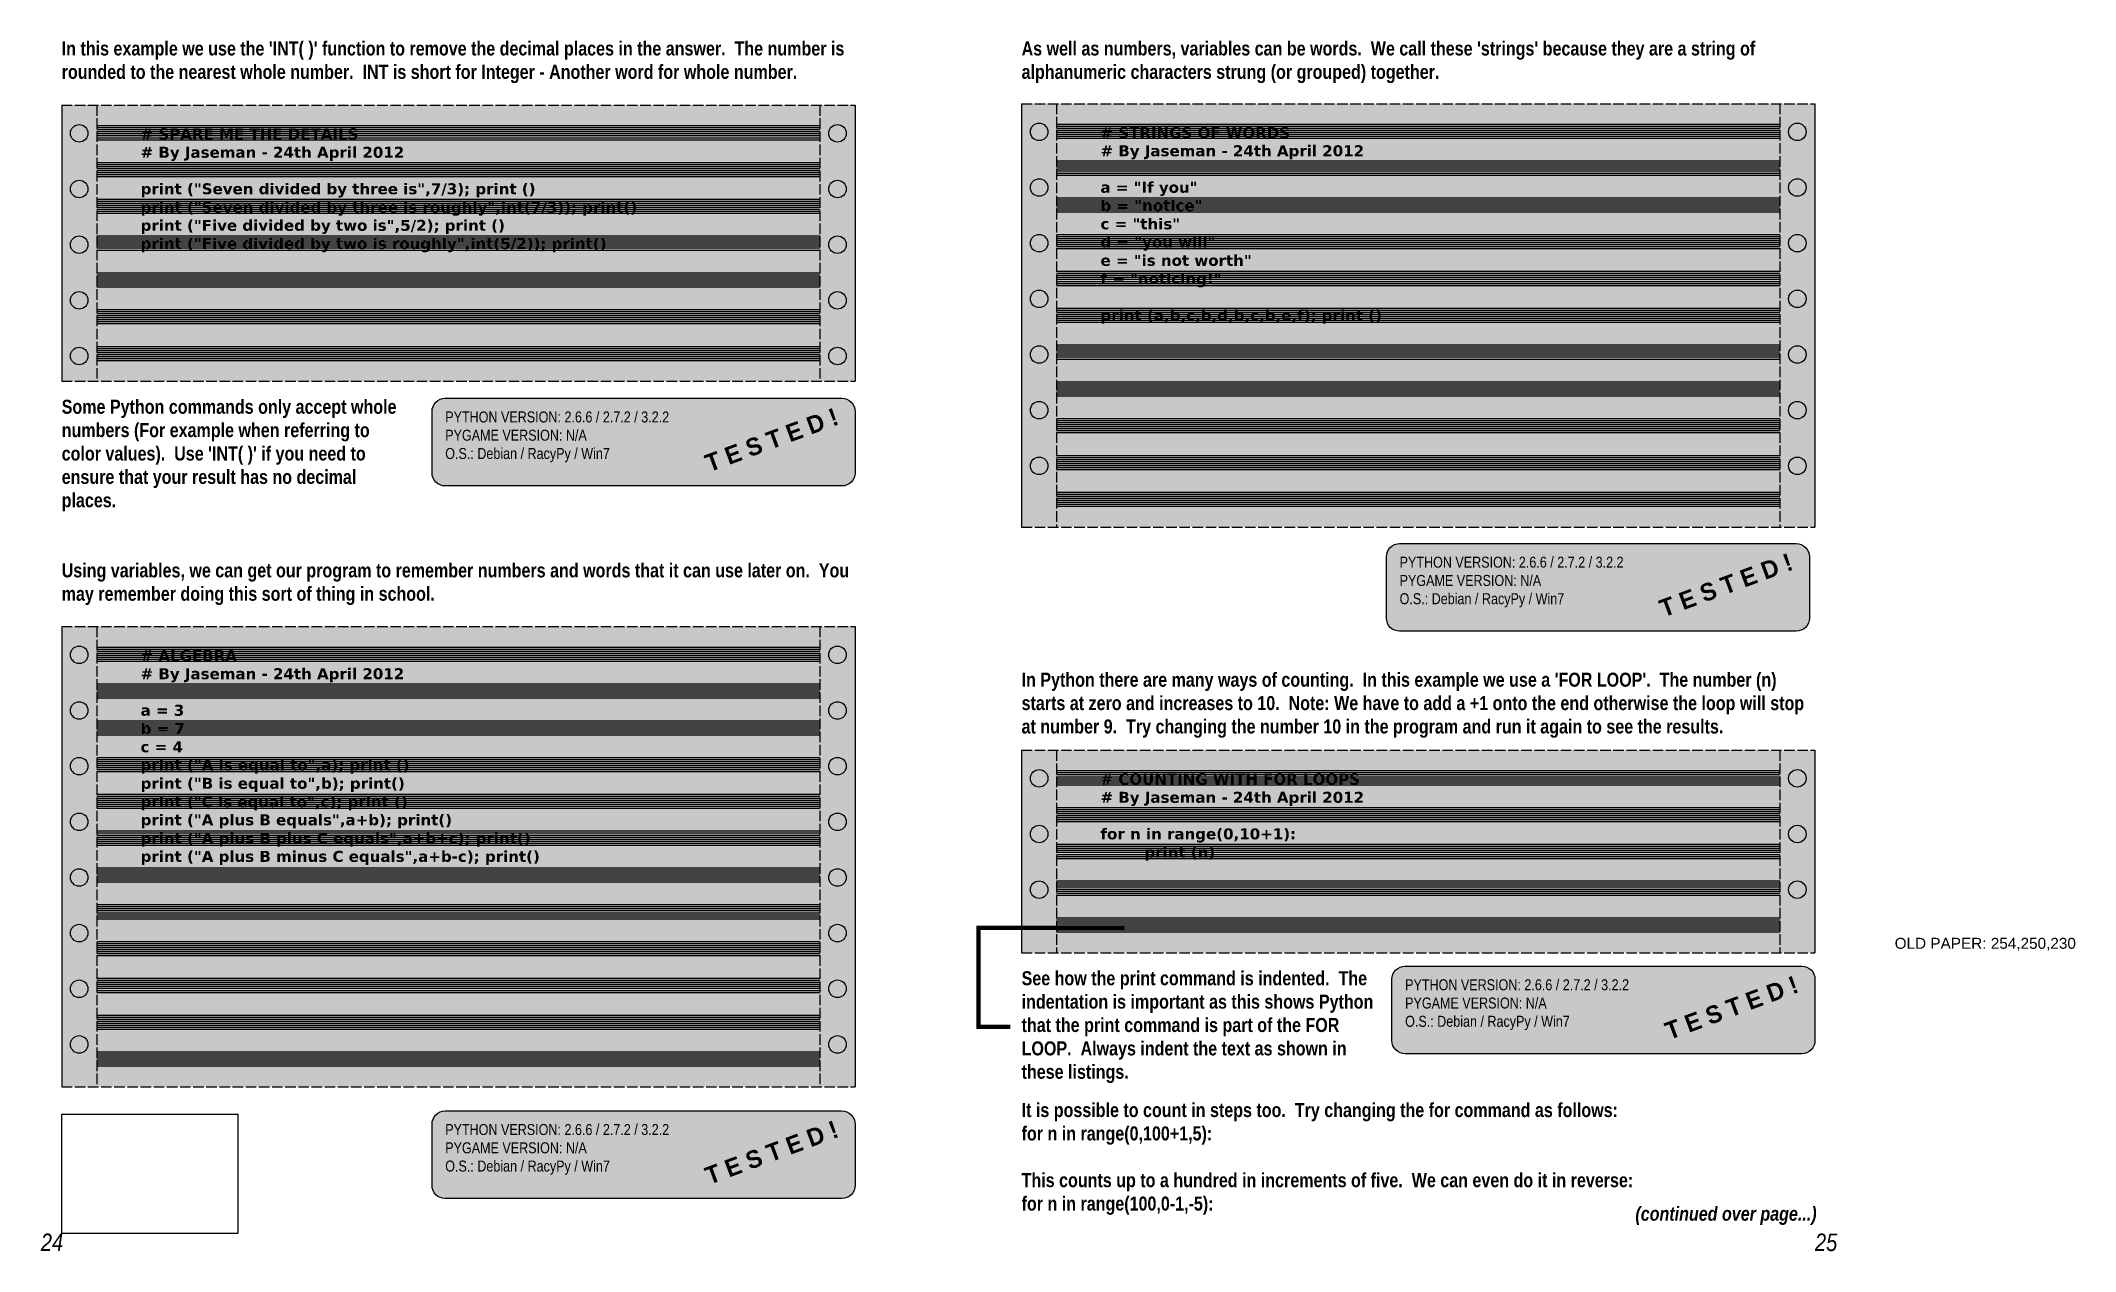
# Model space of a CAD drawing. Header units: millimetres. Extents: x 744 to 1208, y 6 to 282.
import ezdxf

# ---------------------------------------------------------------- set-up
doc = ezdxf.new("R2010")
doc.units = ezdxf.units.MM
doc.header["$LTSCALE"] = 0.2
doc.linetypes.add('ACAD_ISO02W100', pattern=[15, 12, -3])
for name, color, linetype in [('Background Fill', 3, 'Continuous'), ('Images', 7, 'Continuous'), ('Text', 7, 'Continuous')]:
    doc.layers.add(name, color=color, linetype=linetype)
doc.styles.get("Standard").update_dxf_attribs({"font": 'arial.ttf'})
picture_1 = doc.add_image_def('image1.png', size_in_pixel=(512, 347))

msp = doc.modelspace()

# ---------------------------------------------------------------- hatches: boundary and pattern name
at = {"true_color": 0xfefae6}
h = msp.add_hatch(color=7, dxfattribs=at)
h.dxf.hatch_style = 1
h.paths.add_polyline_path([(756.56, 148.48), (748.56, 148.48), (748.56, 43.48), (756.56, 43.48)])
h.paths.add_polyline_path([(754.56, 103.95, -1), (750.56, 103.95, -1)], flags=16)
h.paths.add_polyline_path([(750.56, 116.65, -1), (754.56, 116.65, -1)], flags=16)
h.paths.add_polyline_path([(754.56, 91.25, -1), (750.56, 91.25, -1)], flags=16)
h.paths.add_polyline_path([(750.56, 129.35, -1), (754.56, 129.35, -1)], flags=16)
h.paths.add_polyline_path([(754.56, 78.55, -1), (750.56, 78.55, -1)], flags=16)
h.paths.add_polyline_path([(750.56, 142.05, -1), (754.56, 142.05, -1)], flags=16)
h.paths.add_polyline_path([(754.56, 65.85, -1), (750.56, 65.85, -1)], flags=16)
h.paths.add_polyline_path([(754.56, 53.15, -1), (750.56, 53.15, -1)], flags=16)
h.paths.add_polyline_path([(921.56, 43.48), (929.56, 43.48), (929.56, 148.48), (921.56, 148.48)])
h.paths.add_polyline_path([(923.56, 116.65, -1), (927.56, 116.65, -1)], flags=16)
h.paths.add_polyline_path([(927.56, 103.95, -1), (923.56, 103.95, -1)], flags=16)
h.paths.add_polyline_path([(923.56, 129.35, -1), (927.56, 129.35, -1)], flags=16)
h.paths.add_polyline_path([(927.56, 91.25, -1), (923.56, 91.25, -1)], flags=16)
h.paths.add_polyline_path([(923.56, 142.05, -1), (927.56, 142.05, -1)], flags=16)
h.paths.add_polyline_path([(927.56, 78.55, -1), (923.56, 78.55, -1)], flags=16)
h.paths.add_polyline_path([(927.56, 65.85, -1), (923.56, 65.85, -1)], flags=16)
h.paths.add_polyline_path([(927.56, 53.15, -1), (923.56, 53.15, -1)], flags=16)
at = {"layer": 'Background Fill', "true_color": 0xfefae6}
h = msp.add_hatch(color=7, dxfattribs=at)
h.dxf.hatch_style = 1
h.paths.add_polyline_path([(748.56, 204.46), (756.56, 204.46), (756.56, 267.46), (748.56, 267.46)])
h.paths.add_polyline_path([(754.56, 248.33, -1), (750.56, 248.33, -1)], flags=16)
h.paths.add_polyline_path([(750.56, 261.03, -1), (754.56, 261.03, -1)], flags=16)
h.paths.add_polyline_path([(754.56, 235.63, -1), (750.56, 235.63, -1)], flags=16)
h.paths.add_polyline_path([(754.56, 222.93, -1), (750.56, 222.93, -1)], flags=16)
h.paths.add_polyline_path([(754.56, 210.23, -1), (750.56, 210.23, -1)], flags=16)
h.paths.add_polyline_path([(929.56, 267.46), (921.56, 267.46), (921.56, 204.46), (929.56, 204.46)])
h.paths.add_polyline_path([(923.56, 261.03, -1), (927.56, 261.03, -1)], flags=16)
h.paths.add_polyline_path([(927.56, 248.33, -1), (923.56, 248.33, -1)], flags=16)
h.paths.add_polyline_path([(927.56, 235.63, -1), (923.56, 235.63, -1)], flags=16)
h.paths.add_polyline_path([(927.56, 222.93, -1), (923.56, 222.93, -1)], flags=16)
h.paths.add_polyline_path([(927.56, 210.23, -1), (923.56, 210.23, -1)], flags=16)
h = msp.add_hatch(color=7, dxfattribs=at)
h.dxf.hatch_style = 1
h.paths.add_polyline_path([(975.56, 267.8), (967.56, 267.8), (967.56, 171.2), (975.56, 171.2)])
h.paths.add_polyline_path([(973.56, 235.96, -1), (969.56, 235.96, -1)], flags=16)
h.paths.add_polyline_path([(969.56, 248.66, -1), (973.56, 248.66, -1)], flags=16)
h.paths.add_polyline_path([(973.56, 223.26, -1), (969.56, 223.26, -1)], flags=16)
h.paths.add_polyline_path([(969.56, 261.36, -1), (973.56, 261.36, -1)], flags=16)
h.paths.add_polyline_path([(973.56, 210.56, -1), (969.56, 210.56, -1)], flags=16)
h.paths.add_polyline_path([(973.56, 197.86, -1), (969.56, 197.86, -1)], flags=16)
h.paths.add_polyline_path([(973.56, 185.16, -1), (969.56, 185.16, -1)], flags=16)
h.paths.add_polyline_path([(1148.56, 267.8), (1140.56, 267.8), (1140.56, 171.2), (1148.56, 171.2)])
h.paths.add_polyline_path([(1146.56, 235.96, -1), (1142.56, 235.96, -1)], flags=16)
h.paths.add_polyline_path([(1142.56, 248.66, -1), (1146.56, 248.66, -1)], flags=16)
h.paths.add_polyline_path([(1146.56, 223.26, -1), (1142.56, 223.26, -1)], flags=16)
h.paths.add_polyline_path([(1142.56, 261.36, -1), (1146.56, 261.36, -1)], flags=16)
h.paths.add_polyline_path([(1146.56, 210.56, -1), (1142.56, 210.56, -1)], flags=16)
h.paths.add_polyline_path([(1146.56, 197.86, -1), (1142.56, 197.86, -1)], flags=16)
h.paths.add_polyline_path([(1146.56, 185.16, -1), (1142.56, 185.16, -1)], flags=16)
h = msp.add_hatch(color=7, dxfattribs=at)
h.dxf.hatch_style = 1
edge = h.paths.add_edge_path()
edge.add_arc((836.06, 197.57), 3, 90, 180, ccw=False)
edge.add_line((836.06, 200.57), (926.56, 200.57))
edge.add_arc((926.56, 197.57), 3, 0, 90, ccw=False)
edge.add_line((929.56, 197.57), (929.56, 183.57))
edge.add_arc((926.56, 183.57), 3, -90, 0, ccw=False)
edge.add_line((926.56, 180.57), (836.06, 180.57))
edge.add_arc((836.06, 183.57), 3, 180, 270, ccw=False)
edge.add_line((833.06, 183.57), (833.06, 197.57))
h = msp.add_hatch(color=7, dxfattribs=at)
h.dxf.hatch_style = 1
edge = h.paths.add_edge_path()
edge.add_arc((1053.8, 164.43), 3, 90, 180, ccw=False)
edge.add_line((1053.8, 167.43), (1144.3, 167.43))
edge.add_arc((1144.3, 164.43), 3, 0, 90, ccw=False)
edge.add_line((1147.3, 164.43), (1147.3, 150.43))
edge.add_arc((1144.3, 150.43), 3, -90, 0, ccw=False)
edge.add_line((1144.3, 147.43), (1053.8, 147.43))
edge.add_arc((1053.8, 150.43), 3, 180, 270, ccw=False)
edge.add_line((1050.8, 150.43), (1050.8, 164.43))
h = msp.add_hatch(color=7, dxfattribs=at)
h.dxf.hatch_style = 1
h.paths.add_polyline_path([(975.56, 120.28), (967.56, 120.28), (967.56, 74.08), (975.56, 74.08)])
h.paths.add_polyline_path([(973.56, 101.15, -1), (969.56, 101.15, -1)], flags=16)
h.paths.add_polyline_path([(969.56, 113.85, -1), (973.56, 113.85, -1)], flags=16)
h.paths.add_polyline_path([(973.56, 88.45, -1), (969.56, 88.45, -1)], flags=16)
h.paths.add_polyline_path([(1148.56, 120.28), (1140.56, 120.28), (1140.56, 74.08), (1148.56, 74.08)])
h.paths.add_polyline_path([(1142.56, 113.85, -1), (1146.56, 113.85, -1)], flags=16)
h.paths.add_polyline_path([(1146.56, 101.15, -1), (1142.56, 101.15, -1)], flags=16)
h.paths.add_polyline_path([(1146.56, 88.45, -1), (1142.56, 88.45, -1)], flags=16)
h = msp.add_hatch(color=7, dxfattribs=at)
h.dxf.hatch_style = 1
edge = h.paths.add_edge_path()
edge.add_arc((1055.06, 68.01), 3, 90, 180, ccw=False)
edge.add_line((1055.06, 71.01), (1145.56, 71.01))
edge.add_arc((1145.56, 68.01), 3, 0, 90, ccw=False)
edge.add_line((1148.56, 68.01), (1148.56, 54.01))
edge.add_arc((1145.56, 54.01), 3, -90, 0, ccw=False)
edge.add_line((1145.56, 51.01), (1055.06, 51.01))
edge.add_arc((1055.06, 54.01), 3, 180, 270, ccw=False)
edge.add_line((1052.06, 54.01), (1052.06, 68.01))
h = msp.add_hatch(color=7, dxfattribs=at)
h.dxf.hatch_style = 1
edge = h.paths.add_edge_path()
edge.add_arc((836.06, 34.98), 3, 90, 180, ccw=False)
edge.add_line((836.06, 37.98), (926.56, 37.98))
edge.add_arc((926.56, 34.98), 3, 0, 90, ccw=False)
edge.add_line((929.56, 34.98), (929.56, 20.98))
edge.add_arc((926.56, 20.98), 3, -90, 0, ccw=False)
edge.add_line((926.56, 17.98), (836.06, 17.98))
edge.add_arc((836.06, 20.98), 3, 180, 270, ccw=False)
edge.add_line((833.06, 20.98), (833.06, 34.98))

# ---------------------------------------------------------------- linework, layer by layer
at = {"color": 254, "linetype": 'ACAD_ISO02W100', "true_color": 0xfcf0b6}
for p, q in [((748.56, 267.46), (929.56, 267.46)), ((756.56, 267.46), (756.56, 204.46)), ((921.56, 267.46), (921.56, 204.46)), ((967.56, 267.8), (1148.56, 267.8)), ((975.56, 267.8), (975.56, 171.2)), ((1140.56, 267.8), (1140.56, 171.2)), ((748.56, 204.46), (929.56, 204.46)), ((967.56, 171.2), (1148.56, 171.2)), ((748.56, 148.48), (929.56, 148.48)), ((756.56, 148.48), (756.56, 43.48)), ((921.56, 148.48), (921.56, 43.48)), ((967.56, 120.28), (1148.56, 120.28)), ((975.56, 120.28), (975.56, 74.08)), ((1140.56, 120.28), (1140.56, 74.08)), ((967.56, 74.08), (1148.56, 74.08)), ((748.56, 43.48), (929.56, 43.48))]:
    msp.add_line(p, q, dxfattribs=at)
at = {"color": 254, "true_color": 0xfcf0b6}
for p, q in [((748.56, 267.46), (748.56, 204.46)), ((929.56, 267.46), (929.56, 204.46)), ((967.56, 267.8), (967.56, 171.2)), ((1148.56, 267.8), (1148.56, 171.2)), ((748.56, 148.48), (748.56, 43.48)), ((929.56, 148.48), (929.56, 43.48)), ((967.56, 120.28), (967.56, 74.08)), ((1148.56, 120.28), (1148.56, 74.08))]:
    msp.add_line(p, q, dxfattribs=at)
for points in [[(833.06, 197.57, -0.414214), (836.06, 200.57), (926.56, 200.57, -0.414214), (929.56, 197.57), (929.56, 183.57, -0.414214), (926.56, 180.57), (836.06, 180.57, -0.414214), (833.06, 183.57)], [(1050.8, 164.43, -0.414214), (1053.8, 167.43), (1144.3, 167.43, -0.414214), (1147.3, 164.43), (1147.3, 150.43, -0.414214), (1144.3, 147.43), (1053.8, 147.43, -0.414214), (1050.8, 150.43)], [(1052.06, 68.01, -0.414214), (1055.06, 71.01), (1145.56, 71.01, -0.414214), (1148.56, 68.01), (1148.56, 54.01, -0.414214), (1145.56, 51.01), (1055.06, 51.01, -0.414214), (1052.06, 54.01)], [(833.06, 34.98, -0.414214), (836.06, 37.98), (926.56, 37.98, -0.414214), (929.56, 34.98), (929.56, 20.98, -0.414214), (926.56, 17.98), (836.06, 17.98, -0.414214), (833.06, 20.98)]]:
    msp.add_lwpolyline(points, format="xyb", close=True, dxfattribs=at)
at = {"color": 1, "const_width": 1}
msp.add_lwpolyline([(964.97, 57.17), (957.76, 57.17), (957.76, 79.73), (990.98, 79.73)], dxfattribs=at)
at = {"color": 254, "true_color": 0xfcf0b6}
for centre in [(752.56, 261.03), (925.56, 261.03), (971.56, 261.36), (1144.56, 261.36), (752.56, 248.33), (925.56, 248.33), (971.56, 248.66), (1144.56, 248.66), (752.56, 235.63), (925.56, 235.63), (971.56, 235.96), (1144.56, 235.96), (752.56, 222.93), (925.56, 222.93), (971.56, 223.26), (1144.56, 223.26), (752.56, 210.23), (925.56, 210.23), (971.56, 210.56), (1144.56, 210.56), (971.56, 197.86), (1144.56, 197.86), (971.56, 185.16), (1144.56, 185.16), (752.56, 142.05), (925.56, 142.05), (752.56, 129.35), (925.56, 129.35), (752.56, 116.65), (925.56, 116.65), (971.56, 113.85), (1144.56, 113.85), (752.56, 103.95), (925.56, 103.95), (971.56, 101.15), (1144.56, 101.15), (752.56, 91.25), (925.56, 91.25), (971.56, 88.45), (1144.56, 88.45), (752.56, 78.55), (925.56, 78.55), (752.56, 65.85), (925.56, 65.85), (752.56, 53.15), (925.56, 53.15)]:
    msp.add_circle(centre, 2, dxfattribs=at)
at = {"layer": 'Background Fill', "color": 254, "true_color": 0xcdfee6}
for p, q in [((756.56, 262.8), (921.56, 262.8)), ((756.56, 262.34), (921.56, 262.34)), ((756.56, 261.88), (921.56, 261.88)), ((756.56, 261.42), (921.56, 261.42)), ((756.56, 260.96), (921.56, 260.96)), ((756.56, 260.5), (921.56, 260.5)), ((756.56, 260.04), (921.56, 260.04)), ((975.56, 263.14), (1140.56, 263.14)), ((975.56, 262.68), (1140.56, 262.68)), ((975.56, 262.22), (1140.56, 262.22)), ((975.56, 261.76), (1140.56, 261.76)), ((975.56, 261.3), (1140.56, 261.3)), ((975.56, 260.84), (1140.56, 260.84)), ((975.56, 260.38), (1140.56, 260.38)), ((756.56, 259.58), (921.56, 259.58)), ((975.56, 259.92), (1140.56, 259.92)), ((756.56, 254.4), (921.56, 254.4)), ((756.56, 253.94), (921.56, 253.94)), ((756.56, 253.48), (921.56, 253.48)), ((756.56, 253.02), (921.56, 253.02)), ((756.56, 252.56), (921.56, 252.56)), ((756.56, 252.1), (921.56, 252.1)), ((756.56, 251.64), (921.56, 251.64)), ((756.56, 251.18), (921.56, 251.18)), ((975.56, 254.74), (1140.56, 254.74)), ((975.56, 254.28), (1140.56, 254.28)), ((975.56, 253.82), (1140.56, 253.82)), ((975.56, 253.36), (1140.56, 253.36)), ((975.56, 252.9), (1140.56, 252.9)), ((975.56, 252.44), (1140.56, 252.44)), ((975.56, 251.98), (1140.56, 251.98)), ((975.56, 251.52), (1140.56, 251.52)), ((975.56, 246.34), (1140.56, 246.34)), ((756.56, 246), (921.56, 246)), ((756.56, 245.54), (921.56, 245.54)), ((756.56, 245.08), (921.56, 245.08)), ((756.56, 244.62), (921.56, 244.62)), ((756.56, 244.16), (921.56, 244.16)), ((756.56, 243.7), (921.56, 243.7)), ((756.56, 243.24), (921.56, 243.24)), ((756.56, 242.78), (921.56, 242.78)), ((975.56, 245.88), (1140.56, 245.88)), ((975.56, 245.42), (1140.56, 245.42)), ((975.56, 244.96), (1140.56, 244.96)), ((975.56, 244.5), (1140.56, 244.5)), ((975.56, 244.04), (1140.56, 244.04)), ((975.56, 243.58), (1140.56, 243.58)), ((975.56, 243.12), (1140.56, 243.12)), ((756.56, 237.63), (921.56, 237.63)), ((756.56, 237.17), (921.56, 237.17)), ((975.56, 237.96), (1140.56, 237.96)), ((975.56, 237.5), (1140.56, 237.5)), ((975.56, 237.04), (1140.56, 237.04)), ((756.56, 236.71), (921.56, 236.71)), ((756.56, 236.25), (921.56, 236.25)), ((756.56, 235.79), (921.56, 235.79)), ((756.56, 235.33), (921.56, 235.33)), ((756.56, 234.87), (921.56, 234.87)), ((756.56, 234.41), (921.56, 234.41)), ((975.56, 236.58), (1140.56, 236.58)), ((975.56, 236.12), (1140.56, 236.12)), ((975.56, 235.66), (1140.56, 235.66)), ((975.56, 235.2), (1140.56, 235.2)), ((975.56, 234.74), (1140.56, 234.74)), ((756.56, 229.23), (921.56, 229.23)), ((756.56, 228.77), (921.56, 228.77)), ((756.56, 228.31), (921.56, 228.31)), ((756.56, 227.85), (921.56, 227.85)), ((975.56, 229.56), (1140.56, 229.56)), ((975.56, 229.1), (1140.56, 229.1)), ((975.56, 228.64), (1140.56, 228.64)), ((975.56, 228.18), (1140.56, 228.18)), ((975.56, 227.72), (1140.56, 227.72)), ((756.56, 227.39), (921.56, 227.39)), ((756.56, 226.93), (921.56, 226.93)), ((756.56, 226.47), (921.56, 226.47)), ((756.56, 226.01), (921.56, 226.01)), ((975.56, 227.26), (1140.56, 227.26)), ((975.56, 226.8), (1140.56, 226.8)), ((975.56, 226.34), (1140.56, 226.34)), ((756.56, 220.83), (921.56, 220.83)), ((756.56, 220.37), (921.56, 220.37)), ((756.56, 219.91), (921.56, 219.91)), ((756.56, 219.45), (921.56, 219.45)), ((756.56, 218.99), (921.56, 218.99)), ((756.56, 218.53), (921.56, 218.53)), ((975.56, 221.16), (1140.56, 221.16)), ((975.56, 220.7), (1140.56, 220.7)), ((975.56, 220.24), (1140.56, 220.24)), ((975.56, 219.78), (1140.56, 219.78)), ((975.56, 219.32), (1140.56, 219.32)), ((975.56, 218.86), (1140.56, 218.86)), ((975.56, 218.4), (1140.56, 218.4)), ((756.56, 218.07), (921.56, 218.07)), ((756.56, 217.61), (921.56, 217.61)), ((975.56, 217.94), (1140.56, 217.94)), ((756.56, 212.43), (921.56, 212.43)), ((756.56, 211.97), (921.56, 211.97)), ((756.56, 211.51), (921.56, 211.51)), ((756.56, 211.05), (921.56, 211.05)), ((756.56, 210.59), (921.56, 210.59)), ((756.56, 210.13), (921.56, 210.13)), ((756.56, 209.67), (921.56, 209.67)), ((756.56, 209.21), (921.56, 209.21)), ((975.56, 212.76), (1140.56, 212.76)), ((975.56, 212.3), (1140.56, 212.3)), ((975.56, 211.84), (1140.56, 211.84)), ((975.56, 211.38), (1140.56, 211.38)), ((975.56, 210.92), (1140.56, 210.92)), ((975.56, 210.46), (1140.56, 210.46)), ((975.56, 210), (1140.56, 210)), ((975.56, 209.54), (1140.56, 209.54)), ((975.56, 204.36), (1140.56, 204.36)), ((975.56, 203.9), (1140.56, 203.9)), ((975.56, 203.44), (1140.56, 203.44)), ((975.56, 202.98), (1140.56, 202.98)), ((975.56, 202.52), (1140.56, 202.52)), ((975.56, 202.06), (1140.56, 202.06)), ((975.56, 201.6), (1140.56, 201.6)), ((975.56, 201.14), (1140.56, 201.14)), ((975.56, 195.96), (1140.56, 195.96)), ((975.56, 195.5), (1140.56, 195.5)), ((975.56, 195.04), (1140.56, 195.04)), ((975.56, 194.58), (1140.56, 194.58)), ((975.56, 194.12), (1140.56, 194.12)), ((975.56, 193.66), (1140.56, 193.66)), ((975.56, 193.2), (1140.56, 193.2)), ((975.56, 192.74), (1140.56, 192.74)), ((975.56, 187.56), (1140.56, 187.56)), ((975.56, 187.1), (1140.56, 187.1)), ((975.56, 186.64), (1140.56, 186.64)), ((975.56, 186.18), (1140.56, 186.18)), ((975.56, 185.72), (1140.56, 185.72)), ((975.56, 185.26), (1140.56, 185.26)), ((975.56, 184.8), (1140.56, 184.8)), ((975.56, 184.34), (1140.56, 184.34)), ((975.56, 179.16), (1140.56, 179.16)), ((975.56, 178.7), (1140.56, 178.7)), ((975.56, 178.24), (1140.56, 178.24)), ((975.56, 177.78), (1140.56, 177.78)), ((975.56, 177.32), (1140.56, 177.32)), ((975.56, 176.86), (1140.56, 176.86)), ((975.56, 176.4), (1140.56, 176.4)), ((975.56, 175.94), (1140.56, 175.94)), ((756.56, 143.82), (921.56, 143.82)), ((756.56, 143.36), (921.56, 143.36)), ((756.56, 142.9), (921.56, 142.9)), ((756.56, 142.44), (921.56, 142.44)), ((756.56, 141.98), (921.56, 141.98)), ((756.56, 141.52), (921.56, 141.52)), ((756.56, 141.06), (921.56, 141.06)), ((756.56, 140.6), (921.56, 140.6)), ((756.56, 135.42), (921.56, 135.42)), ((756.56, 134.96), (921.56, 134.96)), ((756.56, 134.5), (921.56, 134.5)), ((756.56, 134.04), (921.56, 134.04)), ((756.56, 133.58), (921.56, 133.58)), ((756.56, 133.12), (921.56, 133.12)), ((756.56, 132.66), (921.56, 132.66)), ((756.56, 132.2), (921.56, 132.2)), ((756.56, 127.02), (921.56, 127.02)), ((756.56, 126.56), (921.56, 126.56)), ((756.56, 126.1), (921.56, 126.1)), ((756.56, 125.64), (921.56, 125.64)), ((756.56, 125.18), (921.56, 125.18)), ((756.56, 124.72), (921.56, 124.72)), ((756.56, 124.26), (921.56, 124.26)), ((756.56, 123.8), (921.56, 123.8)), ((756.56, 118.65), (921.56, 118.65)), ((756.56, 118.19), (921.56, 118.19)), ((756.56, 117.73), (921.56, 117.73)), ((756.56, 117.27), (921.56, 117.27)), ((756.56, 116.81), (921.56, 116.81)), ((756.56, 116.35), (921.56, 116.35)), ((756.56, 115.89), (921.56, 115.89)), ((756.56, 115.43), (921.56, 115.43)), ((975.56, 115.62), (1140.56, 115.62)), ((975.56, 115.16), (1140.56, 115.16)), ((975.56, 114.7), (1140.56, 114.7)), ((975.56, 114.24), (1140.56, 114.24)), ((975.56, 113.78), (1140.56, 113.78)), ((975.56, 113.32), (1140.56, 113.32)), ((975.56, 112.86), (1140.56, 112.86)), ((975.56, 112.4), (1140.56, 112.4)), ((756.56, 110.25), (921.56, 110.25)), ((756.56, 109.79), (921.56, 109.79)), ((756.56, 109.33), (921.56, 109.33)), ((756.56, 108.87), (921.56, 108.87)), ((756.56, 108.41), (921.56, 108.41)), ((756.56, 107.95), (921.56, 107.95)), ((756.56, 107.49), (921.56, 107.49)), ((756.56, 107.03), (921.56, 107.03)), ((975.56, 107.22), (1140.56, 107.22)), ((975.56, 106.76), (1140.56, 106.76)), ((975.56, 106.3), (1140.56, 106.3)), ((975.56, 105.84), (1140.56, 105.84)), ((975.56, 105.38), (1140.56, 105.38)), ((975.56, 104.92), (1140.56, 104.92)), ((975.56, 104.46), (1140.56, 104.46)), ((975.56, 104), (1140.56, 104)), ((756.56, 101.85), (921.56, 101.85)), ((756.56, 101.39), (921.56, 101.39)), ((756.56, 100.93), (921.56, 100.93)), ((756.56, 100.47), (921.56, 100.47)), ((756.56, 100.01), (921.56, 100.01)), ((756.56, 99.55), (921.56, 99.55)), ((756.56, 99.09), (921.56, 99.09)), ((756.56, 98.63), (921.56, 98.63)), ((975.56, 98.82), (1140.56, 98.82)), ((975.56, 98.36), (1140.56, 98.36)), ((975.56, 97.9), (1140.56, 97.9)), ((756.56, 93.45), (921.56, 93.45)), ((756.56, 92.99), (921.56, 92.99)), ((975.56, 97.44), (1140.56, 97.44)), ((975.56, 96.98), (1140.56, 96.98)), ((975.56, 96.52), (1140.56, 96.52)), ((975.56, 96.06), (1140.56, 96.06)), ((975.56, 95.6), (1140.56, 95.6)), ((756.56, 92.53), (921.56, 92.53)), ((756.56, 92.07), (921.56, 92.07)), ((756.56, 91.61), (921.56, 91.61)), ((756.56, 91.15), (921.56, 91.15)), ((756.56, 90.69), (921.56, 90.69)), ((756.56, 90.23), (921.56, 90.23)), ((975.56, 90.45), (1140.56, 90.45)), ((975.56, 89.99), (1140.56, 89.99)), ((975.56, 89.53), (1140.56, 89.53)), ((975.56, 89.07), (1140.56, 89.07)), ((975.56, 88.61), (1140.56, 88.61)), ((756.56, 85.05), (921.56, 85.05)), ((756.56, 84.59), (921.56, 84.59)), ((756.56, 84.13), (921.56, 84.13)), ((756.56, 83.67), (921.56, 83.67)), ((975.56, 88.15), (1140.56, 88.15)), ((975.56, 87.69), (1140.56, 87.69)), ((975.56, 87.23), (1140.56, 87.23)), ((756.56, 83.21), (921.56, 83.21)), ((756.56, 82.75), (921.56, 82.75)), ((756.56, 82.29), (921.56, 82.29)), ((756.56, 81.83), (921.56, 81.83)), ((975.56, 82.05), (1140.56, 82.05)), ((975.56, 81.59), (1140.56, 81.59)), ((975.56, 81.13), (1140.56, 81.13)), ((975.56, 80.67), (1140.56, 80.67)), ((975.56, 80.21), (1140.56, 80.21)), ((975.56, 79.75), (1140.56, 79.75)), ((975.56, 79.29), (1140.56, 79.29)), ((756.56, 76.65), (921.56, 76.65)), ((756.56, 76.19), (921.56, 76.19)), ((756.56, 75.73), (921.56, 75.73)), ((756.56, 75.27), (921.56, 75.27)), ((756.56, 74.81), (921.56, 74.81)), ((756.56, 74.35), (921.56, 74.35)), ((975.56, 78.83), (1140.56, 78.83)), ((756.56, 73.89), (921.56, 73.89)), ((756.56, 73.43), (921.56, 73.43)), ((756.56, 68.25), (921.56, 68.25)), ((756.56, 67.79), (921.56, 67.79)), ((756.56, 67.33), (921.56, 67.33)), ((756.56, 66.87), (921.56, 66.87)), ((756.56, 66.41), (921.56, 66.41)), ((756.56, 65.95), (921.56, 65.95)), ((756.56, 65.49), (921.56, 65.49)), ((756.56, 65.03), (921.56, 65.03)), ((756.56, 59.85), (921.56, 59.85)), ((756.56, 59.39), (921.56, 59.39)), ((756.56, 58.93), (921.56, 58.93)), ((756.56, 58.47), (921.56, 58.47)), ((756.56, 58.01), (921.56, 58.01)), ((756.56, 57.55), (921.56, 57.55)), ((756.56, 57.09), (921.56, 57.09)), ((756.56, 56.63), (921.56, 56.63)), ((756.56, 51.45), (921.56, 51.45)), ((756.56, 50.99), (921.56, 50.99)), ((756.56, 50.53), (921.56, 50.53)), ((756.56, 50.07), (921.56, 50.07)), ((756.56, 49.61), (921.56, 49.61)), ((756.56, 49.15), (921.56, 49.15)), ((756.56, 48.69), (921.56, 48.69)), ((756.56, 48.23), (921.56, 48.23))]:
    msp.add_line(p, q, dxfattribs=at)
at = {"layer": 'Background Fill', "color": 18, "true_color": 0x000000}
for points in [[(748.56, 267.46), (929.56, 267.46), (748.56, 204.46), (929.56, 204.46)], [(967.56, 267.8), (1148.56, 267.8), (967.56, 171.2), (1148.56, 171.2)], [(748.56, 148.48), (929.56, 148.48), (748.56, 43.48), (929.56, 43.48)], [(967.56, 120.28), (1148.56, 120.28), (967.56, 74.08), (1148.56, 74.08)]]:
    msp.add_solid(points, dxfattribs=at)
at = {"layer": 'Background Fill', "color": 7, "true_color": 0xfefae6}
for points in [[(756.56, 267.46), (921.56, 267.46), (756.56, 204.46), (921.56, 204.46)], [(975.56, 267.8), (1140.56, 267.8), (975.56, 171.2), (1140.56, 171.2)], [(756.56, 148.48), (921.56, 148.48), (756.56, 43.48), (921.56, 43.48)], [(975.56, 120.28), (1140.56, 120.28), (975.56, 74.08), (1140.56, 74.08)]]:
    msp.add_solid(points, dxfattribs=at)

# ---------------------------------------------------------------- texts
at = {"char_height": 3.2, "attachment_point": 1}
for s, width, insert in [("{\\fArial Narrow|b1|i0|c0|p34;In this example we use the 'INT( )' function to remove the decimal places in the answer.  The number is rounded to the nearest whole number.  INT is short for Integer - Another word for whole number.}", 181, (748.56, 282)), ("{\\fArial Narrow|b1|i0|c0|p34;As well as numbers, variables can be words.  We call these 'strings' because they are a string of alphanumeric characters strung (or grouped) together.}", 181, (967.56, 282)), ("{\\fArial Narrow|b1|i0|c0|p34;Some Python commands only accept whole numbers (For example when referring to color values).  Use 'INT( )' if you need to ensure that your result has no decimal places.}", 78.5, (748.56, 200.25)), ('{\\fArial Narrow|b1|i0|c0|p34;Using variables, we can get our program to remember numbers and words that it can use later on.  You may remember doing this sort of thing in school.}', 181, (748.56, 162.92)), ("{\\fArial Narrow|b1|i0|c0|p34;In Python there are many ways of counting.  In this example we use a 'FOR LOOP'.  The number (n) starts at zero and increases to 10.  Note: We have to add a +1 onto the end otherwise the loop will stop at number 9.  Try changing the number 10 in the program and run it again to see the results.}", 181, (967.56, 137.97)), ('{\\fArial Narrow|b1|i0|c0|p34;See how the print command is indented.  The indentation is important as this shows Python that the print command is part of the FOR LOOP.  Always indent the text as shown in these listings.}', 82.3429, (967.56, 69.85)), ('{\\fArial Narrow|b1|i0|c0|p34;It is possible to count in steps too.  Try changing the for command as follows:\\Pfor n in range(0,100+1,5):\\P\\PThis counts up to a hundred in increments of five.  We can even do it in reverse:\\Pfor n in range(100,0-1,-5):}', 181, (967.56, 39.78)), ('\\pi140.04;{\\fArial Narrow|b1|i1|c0|p34;(continued over page...)}', 181, (967.56, 16.13))]:
    msp.add_mtext_dynamic_manual_height_columns(s, width=width, gutter_width=12.5, heights=[0], dxfattribs=dict(at, insert=insert))
at = {"layer": 'Background Fill', "insert": (1166.75, 77.47), "char_height": 2.5, "attachment_point": 1}
msp.add_mtext_dynamic_manual_height_columns('OLD PAPER: 254,250,230', width=57.2672, gutter_width=12.5, heights=[0], dxfattribs=at)
at = {"layer": 'Text', "char_height": 2.5, "attachment_point": 1}
for s, width, insert in [('{\\fVerdana|b1|i0|c0|p34;\\C252;# SPARE ME THE DETAILS\\P# By Jaseman - 24th April 2012\\H2.6713x; \\H0.37435x;\\P\\H2.1081x; \\H0.47435x;\\Pprint ("Seven divided by three is",7/3); print ()\\H2.2756x; \\H0.43944x;\\Pprint ("Seven divided by three is roughly",int(7/3)); print()\\H2.285x; \\H0.43763x;\\Pprint ("Five divided by two is",5/2); print ()\\H2.2819x; \\H0.43823x;\\Pprint ("Five divided by two is roughly",int(5/2)); print()\\H2.2829x; }', 145, (766.56, 262.13)), ('{\\fVerdana|b1|i0|c0|p34;\\C252;# STRINGS OF WORDS\\P# By Jaseman - 24th April 2012\\H2.6752x; \\H0.37381x;\\P\\H2.1069x; \\H0.47464x;\\Pa = "If you"\\H2.2828x; \\H0.43807x;\\Pb = "notice"\\H2.2924x; \\H0.43623x;\\Pc = "this"\\H2.2794x; \\H0.4387x;\\Pd = "you will"\\H2.2838x; \\H0.43787x;\\Pe = "is not worth"\\H2.2823x; \\H0.43815x;\\Pf = "noticing!"\\H2.2895x; \\H0.43677x;\\P\\H2.2451x; \\H0.44541x;\\Pprint (a,b,c,b,d,b,c,b,e,f); print ()\\H2.2367x; }', 145, (985.56, 262.47)), ('{\\fArial Narrow|b0|i0|c0|p34;PYTHON VERSION: 2.6.6 / 2.7.2 / 3.2.2\\PPYGAME VERSION: N/A\\PO.S.: Debian / RacyPy / Win7}', 96.5, (836.06, 197.57)), ('{\\fArial Narrow|b0|i0|c0|p34;PYTHON VERSION: 2.6.6 / 2.7.2 / 3.2.2\\PPYGAME VERSION: N/A\\PO.S.: Debian / RacyPy / Win7}', 96.5, (1053.8, 164.43)), ('{\\fVerdana|b1|i0|c0|p34;\\C252;# ALGEBRA\\P# By Jaseman - 24th April 2012\\H2.6732x; \\H0.37408x;\\P\\H2.1075x; \\H0.4745x;\\Pa = 3\\H2.2517x; \\H0.44412x;\\Pb = 7\\H2.258x; \\H0.44288x;\\Pc = 4\\H2.2459x; \\H0.44525x;\\Pprint ("A is equal to",a); print ()\\H2.2297x; \\H0.44849x;\\Pprint ("B is equal to",b); print()\\H2.3003x; \\H0.43472x;\\Pprint ("C is equal to",c); print ()\\H2.2768x; \\H0.43921x;\\Pprint ("A plus B equals",a+b); print()\\H2.2846x; \\H0.4377x;\\Pprint ("A plus B plus C equals",a+b+c); print()\\H2.282x; \\H0.43821x;\\Pprint ("A plus B minus C equals",a+b-c); print()\\H2.2829x; }', 145, (766.56, 143.15)), ('{\\fVerdana|b1|i0|c0|p34;\\C252;# COUNTING WITH FOR LOOPS\\P# By Jaseman - 24th April 2012\\H2.6752x; \\H0.37381x;\\P\\H2.1069x; \\H0.47464x;\\Pfor n in range(0,10+1):\\H2.2828x; \\H0.43807x;\\P^Iprint (n)\\H2.2924x; }', 145, (985.56, 114.95)), ('{\\fArial Narrow|b0|i0|c0|p34;PYTHON VERSION: 2.6.6 / 2.7.2 / 3.2.2\\PPYGAME VERSION: N/A\\PO.S.: Debian / RacyPy / Win7}', 96.5, (1055.06, 68.01)), ('{\\fArial Narrow|b0|i0|c0|p34;PYTHON VERSION: 2.6.6 / 2.7.2 / 3.2.2\\PPYGAME VERSION: N/A\\PO.S.: Debian / RacyPy / Win7}', 96.5, (836.06, 34.98))]:
    msp.add_mtext_dynamic_manual_height_columns(s, width=width, gutter_width=12.5, heights=[0], dxfattribs=dict(at, insert=insert))
at = {"layer": 'Text', "char_height": 4, "attachment_point": 1, "rotation": 20.3147}
for insert in [(893.8, 187.03), (1111.53, 153.89), (1112.8, 57.47), (893.8, 24.44)]:
    msp.add_mtext_dynamic_manual_height_columns('\\pi1.2065;{\\fViner Hand ITC|b1|i0|c0|p66;\\C21;\\c11053311;T E S T E D !}', width=33.5374, gutter_width=12.5, heights=[0], dxfattribs=dict(at, insert=insert))
at = {"layer": 'Text', "color": 255, "char_height": 4, "attachment_point": 1}
for s, width, insert in [('\\pi5.2333;{\\fArial Narrow|b0|i1|c0|p34;\\C43;24}', 10, (738.56, 10)), ('{\\fArial Narrow|b0|i1|c0|p34;\\C43;25}', 9.7232, (1148.56, 10))]:
    msp.add_mtext_dynamic_manual_height_columns(s, width=width, gutter_width=12.5, heights=[0], dxfattribs=dict(at, insert=insert))

# ---------------------------------------------------------------- pictures from other files: only their frames are drawn
at = {"layer": 'Images'}
image = msp.add_image(picture_1, insert=(748.56, 10), size_in_units=(40.19, 27.24), dxfattribs=at)
image.dxf.flags = 7

doc.saveas('drawing.dxf')
